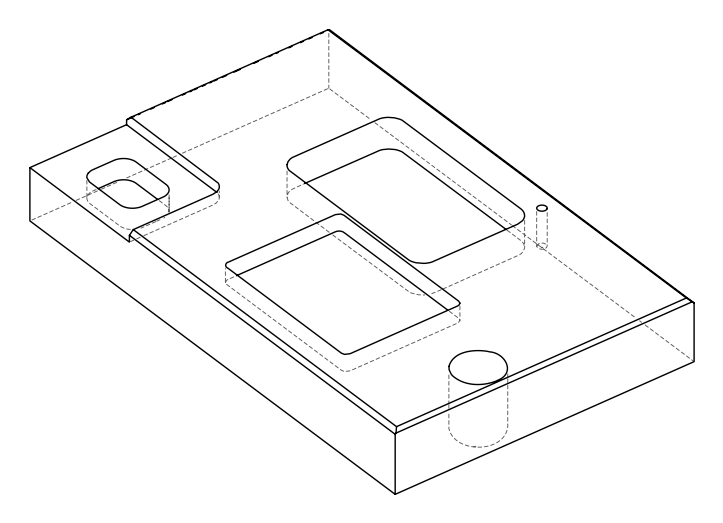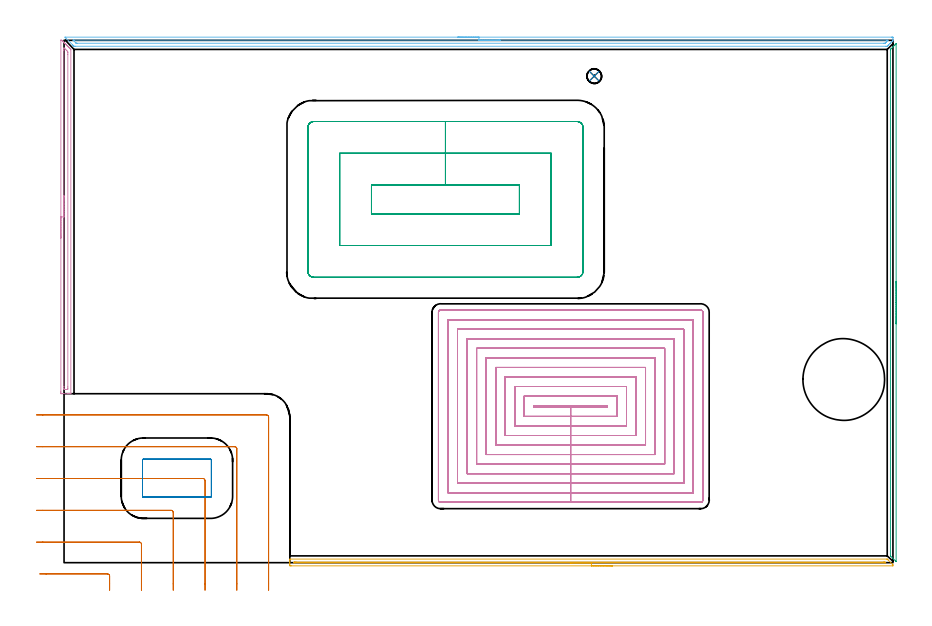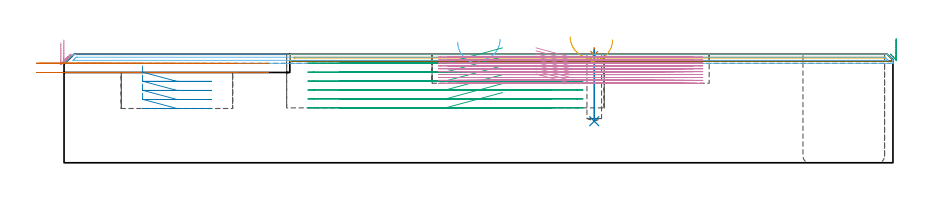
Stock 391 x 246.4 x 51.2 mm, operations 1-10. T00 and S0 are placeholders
(PLAN: 11 operations, 5 tool changes, 93.7 min)
(1 SPOT_DRILL | STEP1POCKET | NXT0321_9005460120000 | 0.03 min | 0 mm3)
(2 DRILL_BLIND_HOLE_INTO_CENTER | STEP1POCKET | NXT0301_040 | 0.14 min | 1140 mm3)
(3 AREA_MILL | FG_CHAMFER_SURFACE | UGT0205_001 | 2.1 min | 897 mm3)
(4 AREA_MILL_1 | FG_CHAMFER_SURFACE_1 | UGT0205_001 | 2.81 min | 1879 mm3)
(5 AREA_MILL_2 | FG_CHAMFER_SURFACE_2 | UGT0205_001 | 4.67 min | 1461 mm3)
(6 AREA_MILL_3 | FG_CHAMFER_SURFACE_3 | UGT0205_001 | 6.37 min | 3574 mm3)
(7 MILL_CORNER_NOTCH_RECTANGULAR | CORNER_NOTCH_RECTANGULAR | UGT0201_136 | Follow Part, ap 5, ae 75% | 3.08 min | 72733 mm3)
(8 MILL_RECTANGULAR_POCKET | POCKET_RECTANGULAR_STRAIGHT | UGT0201_136 | Follow Part, ap 5, ae 75% | 1.27 min | 32257 mm3)
(9 MILL_RECTANGULAR_POCKET_1 | POCKET_RECTANGULAR_STRAIGHT_1 | UGT0201_136 | Follow Part, ap 5, ae 75% | 11.33 min | 350840 mm3)
(10 MILL_RECTANGULAR_POCKET_2 | POCKET_RECTANGULAR_STRAIGHT_2 | NXT0201_008 | Follow Part, ap 1.5, ae 75% | 56.74 min | 172835 mm3)
(11 MILL_THROUGH_HOLE_FROM_SOLID_MATERIAL | STEP1HOLE | NXT0201_007 | Circular | 5.13 min | 59258 mm3)
(TOOL NXT0321_9005460120000 | NC Spot Drill, 142deg, 12mm, Carbide, Uncoated | D12 PA142 FL30 Z2)
(TOOL NXT0301_040 | Carbide Drill 6.9mm [860.1-0690-035A1-MM 2214] | D6.9 PA140 FL53 Z2)
(TOOL UGT0205_001 | Chamfer Mill 20 x 3 x 45 deg. | D20 FL50 Z2)
(TOOL UGT0201_136 | Carbide End Mill 20.0 | D20 FL30 Z4)
(TOOL NXT0201_008 | ENDMILL 6mm [2P460-0600-NA 1630] | D6 FL26 Z6)
(TOOL NXT0201_007 | ENDMILL 25mm [R216.25-25050GCK54P 1620] | D25 R3 FL54 Z5)
(OP 1 SPOT_DRILL)
G17 G21 G94 G90
T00 M6
G54
G17 G0 G90 X250.1 Y229.5 S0 M3
G43 Z61.2 H0
G94 G81 G98 Z50.903 F250. R54.2
G80
M5
M2
(OP 2 DRILL_BLIND_HOLE_INTO_CENTER)
G17 G21 G94 G90
T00 M6
G54
G17 G0 G90 X250.1 Y229.5 S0 M3
G43 Z61.2 H1
G94 G81 G98 Z19.6 F250. R53.2
G80
M5
M2
(OP 3 AREA_MILL)
G17 G21 G94 G90
T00 M6
G54
G17 G0 G90 X392.5 Y132.65 S1061 M3
G43 Z61.2 H0
Z58.5
G94 G1 Y132.612 Z57.628 F250.
Y132.498 Z56.763
Y132.309 Z55.912
Y132.047 Z55.08
Y131.713 Z54.274
Y131.31 Z53.5
Y130.842 Z52.764
Y130.311 Z52.072
Y129.721 Z51.429
Y129.078 Z50.84
Y128.386 Z50.308
Y127.65 Z49.84
Y126.876 Z49.437
Y126.07 Z49.103
Y125.238 Z48.841
Y124.387 Z48.652
Y123.522 Z48.538
Y122.65 Z48.5
Y0.662
X392.497 Y0.514 Z48.502
X392.474 Y0.534 Z48.525
X392.325 Y0.675 Z48.673
X389.992 Y3.008 Z51.008
X389.809 Y3.194 Z51.183
X389.804 Y3.204 Z51.189
X389.8 Y3.355 Z51.2
Y241.945
X389.804 Y242.096 Z51.189
X389.809 Y242.106 Z51.183
X389.992 Y242.292 Z51.008
X390.091 Y242.391 Z50.908
X390.267 Y242.569 Z50.73
X390.985 Y243.285 Z50.015
X391.15 Y243.452 Z49.847
X391.878 Y244.179 Z49.121
X392.033 Y244.334 Z48.964
X392.475 Y244.775 Z48.525
X392.497 Y244.791 Z48.502
X392.5 Y244.775 Z48.5
Y122.65
Y121.779 Z48.538
Y120.914 Z48.652
Y120.062 Z48.841
Y119.23 Z49.103
Y118.424 Z49.437
Y117.65 Z49.84
Y116.914 Z50.308
Y116.222 Z50.84
Y115.579 Z51.429
Y114.99 Z52.072
Y114.459 Z52.764
Y113.99 Z53.5
Y113.587 Z54.274
Y113.253 Z55.08
Y112.991 Z55.912
Y112.802 Z56.764
Y112.688 Z57.628
Y112.65 Z58.5
G0 Z61.2
M5
M2
(OP 4 AREA_MILL_1)
G17 G21 G94 G90
T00 M6
G54
G17 G0 G90 X-1.5 Y153.105 S1061 M3
G43 Z61.2 H0
Z56.5
G94 G1 Y153.143 Z55.628 F250.
Y153.257 Z54.764
Y153.446 Z53.912
Y153.708 Z53.08
Y154.042 Z52.274
Y154.445 Z51.5
Y154.913 Z50.764
Y155.445 Z50.072
Y156.034 Z49.429
Y156.677 Z48.84
Y157.369 Z48.308
Y158.105 Z47.84
Y158.879 Z47.437
Y159.685 Z47.103
Y160.517 Z46.841
Y161.368 Z46.652
Y162.233 Z46.538
Y163.105 Z46.5
X-1.499 Y246.375 Z46.501
Y246.378
X-1.493 Y246.402 Z46.506
X-1.488 Y246.431 Z46.51
X-1.477 Y246.501 Z46.518
X-1.375 Y246.473 Z46.62
X-1.184 Y246.41 Z46.814
X-1.152 Y246.405 Z46.846
X-1.107 Y246.396 Z46.89
X-1.074 Y246.375 Z46.924
X-0.93 Y246.232 Z47.066
X-0.786 Y246.087 Z47.211
X-0.628 Y245.929 Z47.369
X-0.485 Y245.787 Z47.511
X-0.342 Y245.643 Z47.656
X-0.183 Y245.484 Z47.815
X-0.04 Y245.342 Z47.956
X0.103 Y245.198 Z48.101
X0.262 Y245.039 Z48.26
X0.405 Y244.897 Z48.401
X0.547 Y244.754 Z48.545
X0.708 Y244.593 Z48.705
X0.85 Y244.452 Z48.846
X0.992 Y244.309 Z48.99
X1.153 Y244.148 Z49.151
X1.295 Y244.007 Z49.291
X1.437 Y243.864 Z49.434
X1.598 Y243.703 Z49.596
X1.74 Y243.562 Z49.736
X1.881 Y243.42 Z49.879
X2.044 Y243.257 Z50.041
X2.185 Y243.117 Z50.181
X2.326 Y242.975 Z50.324
X2.489 Y242.812 Z50.487
X2.63 Y242.672 Z50.626
X2.771 Y242.53 Z50.768
X2.934 Y242.367 Z50.932
X3.075 Y242.227 Z51.071
X3.131 Y242.169 Z51.127
X3.197 Y242.095 Z51.189
X3.2 Y241.922 Z51.2
Y79.834
X3.197 Y79.71 Z51.188
X3.164 Y79.708 Z51.156
X2.857 Y79.7 Z50.856
X2.276 Z50.275
X1.74 Z49.735
X-0.308 Z47.69
X-0.93 Y79.701 Z47.065
X-1.181 Y79.703 Z46.814
X-1.491 Y79.707 Z46.505
X-1.492 Y79.717 Z46.503
X-1.498 Y80.279 Z46.502
X-1.5 Y80.85 Z46.5
Y163.105
X-0.086 Z47.914
Y241.522
X-0.083 Y242.367 Z47.917
X-0.081 Y242.408 Z47.919
X-0.04 Y242.878 Z47.96
X0.481 Y242.367 Z48.481
X0.85 Y241.999 Z48.85
X1.37 Y241.476 Z49.37
X1.74 Y241.098 Z49.74
X1.781 Y240.586 Z49.781
X1.783 Y240.542 Z49.783
X1.786 Y239.695 Z49.786
Y82.905
X1.782 Y82.061 Z49.782
X1.78 Y82.021 Z49.78
X1.74 Y81.71 Z49.74
X1.208 Y81.702 Z49.208
X0.85 Z48.85
X0.317 Y81.703 Z48.317
X-0.04 Y81.71 Z47.96
X-0.079 Y82.061 Z47.921
X-0.082 Y82.103 Z47.918
X-0.086 Y82.951 Z47.914
Y82.997
Y163.105
Y163.977 Z47.952
Y164.841 Z48.066
Y165.693 Z48.255
Y166.525 Z48.517
Y167.331 Z48.851
Y168.105 Z49.254
Y168.841 Z49.723
Y169.533 Z50.254
Y170.176 Z50.843
Y170.765 Z51.486
Y171.296 Z52.179
Y171.765 Z52.914
Y172.168 Z53.688
Y172.502 Z54.494
Y172.764 Z55.326
Y172.953 Z56.178
Y173.067 Z57.043
Y173.105 Z57.914
G0 Z61.2
M5
M2
(OP 5 AREA_MILL_2)
G17 G21 G94 G90
T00 M6
G54
G17 G0 G90 X258.75 Y-1.5 S1061 M3
G43 Z61.2 H0
Z58.
G94 G1 X258.712 Z57.128 F250.
X258.598 Z56.264
X258.409 Z55.412
X258.147 Z54.58
X257.813 Z53.774
X257.41 Z53.
X256.942 Z52.264
X256.41 Z51.572
X255.821 Z50.929
X255.178 Z50.34
X254.486 Z49.808
X253.75 Z49.34
X252.976 Z48.937
X252.17 Z48.603
X251.338 Z48.341
X250.486 Z48.152
X249.622 Z48.038
X248.75 Z48.
X107.121
X106.821 Y-1.498
X106.51 Y-1.493 Z48.002
X106.5 Y-1.205 Z48.289
Y-0.674 Z48.822
Y-0.335 Z49.161
Y0.196 Z49.692
Y0.535 Z50.03
Y1.214 Z50.713
Y1.47 Z50.97
X106.502 Y1.586 Z51.078
X106.51 Y1.697 Z51.188
X106.674 Y1.7 Z51.2
X388.145
X388.295 Y1.697 Z51.189
X388.368 Y1.634 Z51.13
X388.592 Y1.408 Z50.908
X388.691 Y1.309 Z50.809
X390.677 Y-0.676 Z48.822
X390.772 Y-0.77 Z48.726
X390.998 Y-0.998 Z48.5
X391. Y-1.006 Z48.492
X390.999 Y-1.492 Z48.006
X390.924 Y-1.5 Z48.
X248.75
Y-0.086 Z49.414
X108.908 Y-0.085 Z49.415
X108.65 Y-0.084 Z49.416
X108.551 Y-0.08 Z49.42
X108.51 Y-0.078 Z49.422
X108.508 Y-0.055 Z49.445
X108.506 Y0.056 Z49.556
X108.523 Y0.279 Z49.779
X108.757 Y0.283 Z49.783
X108.908 Y0.284 Z49.784
X109.164 Y0.285 Z49.785
X109.546 Y0.286 Z49.786
X386.549 Y0.285 Z49.785
X386.805
X387.064 Y0.282 Z49.782
X387.247 Y0.279 Z49.779
X387.344 Y0.194 Z49.694
X387.443 Y0.096 Z49.596
X387.614 Y-0.079 Z49.421
X387.439 Y-0.082 Z49.418
X387.186 Y-0.084 Z49.416
X386.805 Y-0.086 Z49.414
X248.75
X247.878 Z49.452
X247.014 Z49.566
X246.162 Z49.755
X245.33 Z50.017
X244.524 Z50.351
X243.75 Z50.754
X243.014 Z51.223
X242.322 Z51.754
X241.679 Z52.343
X241.09 Z52.986
X240.558 Z53.678
X240.09 Z54.414
X239.687 Z55.188
X239.353 Z55.994
X239.091 Z56.826
X238.902 Z57.678
X238.788 Z58.543
X238.75 Z59.414
G0 Z61.2
M5
M2
(OP 6 AREA_MILL_3)
G17 G21 G94 G90
T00 M6
G54
G17 G0 G90 X185.7 Y247.9 S1061 M3
G43 Z61.2 H0
Z56.9
G94 G1 X185.738 Z56.028 F250.
X185.852 Z55.163
X186.041 Z54.312
X186.303 Z53.48
X186.637 Z52.674
X187.04 Z51.9
X187.508 Z51.164
X188.04 Z50.472
X188.629 Z49.829
X189.272 Z49.24
X189.964 Z48.708
X190.7 Z48.24
X191.474 Z47.837
X192.28 Z47.503
X193.112 Z47.241
X193.964 Z47.052
X194.828 Z46.938
X195.7 Z46.9
X390.386
X390.632 Y247.899 Z46.901
X390.833 Y247.896 Z46.904
X390.997 Y247.891 Z46.905
X390.999 Y247.833 Z46.963
X391. Y247.669 Z47.126
Y247.505 Z47.29
Y246.682 Z48.117
X390.999 Y246.307 Z48.489
X390.982 Y246.28 Z48.517
X390.629 Y245.929 Z48.871
X390.452 Y245.75 Z49.046
X389.795 Y245.095 Z49.705
X389.574 Y244.873 Z49.924
X388.962 Y244.262 Z50.538
X388.898 Y244.197 Z50.602
X388.697 Y243.995 Z50.801
X388.6 Y243.899 Z50.899
X388.45 Y243.752 Z51.045
X388.295 Y243.599 Z51.183
X387.707 Y243.6 Z51.2
X5.479
X4.698 Y243.605 Z51.191
X4.678 Y243.622 Z51.175
X4.586 Y243.713 Z51.084
X4.302 Y243.995 Z50.8
X4.14 Y244.159 Z50.639
X4.031 Y244.268 Z50.53
X0.786 Y247.514 Z47.286
X0.567 Y247.736 Z47.064
X0.419 Y247.893 Z46.906
X0.567 Y247.9 Z46.9
X195.7
Y246.486 Z48.314
X387.852 Y246.485 Z48.315
X388.394 Y246.481 Z48.319
X388.6 Y246.479 Z48.321
X388.628 Y246.39 Z48.41
X388.6 Y246.355 Z48.445
X388.297 Y246.048 Z48.752
X388. Y245.75 Z49.05
X387.855 Y245.605 Z49.195
X387.707 Y245.457 Z49.343
X387.411 Y245.164 Z49.636
X387.323 Y245.08 Z49.72
X387.27 Y245.031 Z49.769
X387.187 Y245.021 Z49.779
X386.814 Y245.016 Z49.784
X386.669 Y245.015 Z49.785
X6.228 Y245.014 Z49.786
X5.854 Y245.017 Z49.783
X5.761 Y245.019 Z49.781
X5.742 Y245.021 Z49.779
X5.708 Y245.05 Z49.75
X5.646 Y245.108 Z49.692
X5.479 Y245.271 Z49.529
X5. Y245.75 Z49.05
X4.586 Y246.164 Z48.636
X4.345 Y246.409 Z48.391
X4.298 Y246.46 Z48.34
X4.284 Y246.478 Z48.322
X4.292 Y246.479 Z48.321
X4.349 Y246.482 Z48.318
X4.586 Y246.485 Z48.315
X4.73 Y246.486 Z48.314
X195.7
X196.572 Z48.352
X197.436 Z48.466
X198.288 Z48.655
X199.12 Z48.917
X199.926 Z49.251
X200.7 Z49.654
X201.436 Z50.123
X202.128 Z50.654
X202.771 Z51.243
X203.36 Z51.886
X203.892 Z52.578
X204.36 Z53.314
X204.763 Z54.088
X205.097 Z54.894
X205.359 Z55.726
X205.548 Z56.578
X205.662 Z57.443
X205.7 Z58.314
G0 Z61.2
M5
M2
(OP 7 MILL_CORNER_NOTCH_RECTANGULAR)
G17 G21 G94 G90
T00 M6
G54
G17 G0 G90 X21.5 Y-13. S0 M3
G43 Z61.2 H0
Z46.9
G94 G1 Y-10. F250.
Y-6.294 F500.
G3 X20.506 Y-5.3 R1.
G1 X-8.48
X-11.48 F250.
G0 Z61.2
X36.5 Y-13.
Z46.9
G1 Y-10.
Y8.706 F500.
G3 X35.506 Y9.7 R1.
G1 X-10.
X-13. F250.
G0 Z61.2
X51.5 Y-13.
Z46.9
G1 Y-10.
Y23.705 F500.
G3 X50.505 Y24.7 R1.
G1 X-10.
X-13. F250.
G0 Z61.2
X66.5 Y-13.
Z46.9
G1 Y-10.
Y38.705 F500.
G3 X65.505 Y39.7 R1.
G1 X-10.
X-13. F250.
G0 Z61.2
X81.5 Y-13.
Z46.9
G1 Y-10.
Y53.705 F500.
G3 X80.505 Y54.7 R1.
G1 X-10.
X-13. F250.
G0 Z61.2
X96.5 Y-13.
Z46.9
G1 Y-10.
Y68.705 F500.
G3 X95.505 Y69.7 R1.
G1 X-10.
X-13. F250.
G0 Z61.2
X21.5 Y-13.
Z42.6
G1 Y-10.
Y-6.294 F500.
G3 X20.506 Y-5.3 R1.
G1 X-8.48
X-11.48 F250.
G0 Z61.2
X36.5 Y-13.
Z42.6
G1 Y-10.
Y8.706 F500.
G3 X35.506 Y9.7 R1.
G1 X-10.
X-13. F250.
G0 Z61.2
X51.5 Y-13.
Z42.6
G1 Y-10.
Y23.705 F500.
G3 X50.505 Y24.7 R1.
G1 X-10.
X-13. F250.
G0 Z61.2
X66.5 Y-13.
Z42.6
G1 Y-10.
Y38.705 F500.
G3 X65.505 Y39.7 R1.
G1 X-10.
X-13. F250.
G0 Z61.2
X81.5 Y-13.
Z42.6
G1 Y-10.
Y53.705 F500.
G3 X80.505 Y54.7 R1.
G1 X-10.
X-13. F250.
G0 Z61.2
X96.5 Y-13.
Z42.6
G1 Y-10.
Y68.705 F500.
G3 X95.505 Y69.7 R1.
G1 X-10.
X-13. F250.
G0 Z61.2
M5
M2
(OP 8 MILL_RECTANGULAR_POCKET)
G17 G21 G94 G90
T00 M6
G54
G17 G0 G90 X37. Y41.938 S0 M3
G43 Z61.2 H0
Z45.667
G94 G1 Y31.3 Z42.816 F250.
Y31.237 Z42.799
X37.06 Y31.079 Z42.754
X37.179 Y30.96 Z42.709
X37.337 Y30.9 Z42.664
X37.4 Z42.647
X53.25 Z38.4
X69.1 F500.
G3 X69.5 Y31.3 R0.4
G1 Y48.4
G3 X69.1 Y48.8 R0.4
G1 X37.4
G3 X37. Y48.4 R0.4
G1 Y31.3
G3 X37.4 Y30.9 R0.4
G1 X53.25
X54.25
G0 X37. Y41.938 Z41.4
G1 Y31.3 Z38.55 F250.
Y31.237 Z38.533
X37.06 Y31.079 Z38.488
X37.179 Y30.96 Z38.442
X37.337 Y30.9 Z38.397
X37.4 Z38.38
X53.25 Z34.133
X69.1 F500.
G3 X69.5 Y31.3 R0.4
G1 Y48.4
G3 X69.1 Y48.8 R0.4
G1 X37.4
G3 X37. Y48.4 R0.4
G1 Y31.3
G3 X37.4 Y30.9 R0.4
G1 X53.25
X54.25
G0 X37. Y41.938 Z37.133
G1 Y31.3 Z34.283 F250.
Y31.237 Z34.266
X37.06 Y31.079 Z34.221
X37.179 Y30.96 Z34.176
X37.337 Y30.9 Z34.131
X37.4 Z34.114
X53.25 Z29.867
X69.1 F500.
G3 X69.5 Y31.3 R0.4
G1 Y48.4
G3 X69.1 Y48.8 R0.4
G1 X37.4
G3 X37. Y48.4 R0.4
G1 Y31.3
G3 X37.4 Y30.9 R0.4
G1 X53.25
X54.25
G0 X37. Y41.938 Z32.867
G1 Y31.3 Z30.016 F250.
Y31.237 Z29.999
X37.06 Y31.079 Z29.954
X37.179 Y30.96 Z29.909
X37.337 Y30.9 Z29.864
X37.4 Z29.847
X53.25 Z25.6
X69.1 F500.
G3 X69.5 Y31.3 R0.4
G1 Y48.4
G3 X69.1 Y48.8 R0.4
G1 X37.4
G3 X37. Y48.4 R0.4
G1 Y31.3
G3 X37.4 Y30.9 R0.4
G1 X53.25
X54.25
G0 Z61.2
M5
M2
(OP 9 MILL_RECTANGULAR_POCKET_1)
G17 G21 G94 G90
T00 M6
G54
G17 G0 G90 X206.833 Y178.1 S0 M3
G43 Z61.2 H0
Z54.2
G94 G1 X179.9 Z46.983 F250.
X145. F500.
Y164.6
X214.8
Y178.1
X179.9
Y193.1
X130.
Y149.6
X229.8
Y193.1
X179.9
Y208.1
X117.8
G3 X115. Y205.3 R2.8
G1 Y137.4
G3 X117.8 Y134.6 R2.8
G1 X242.
G3 X244.8 Y137.4 R2.8
G1 Y205.3
G3 X242. Y208.1 R2.8
G1 X179.9
X178.9
G0 X206.833 Y178.1 Z49.983
G1 X179.9 Z42.767 F250.
X145. F500.
Y164.6
X214.8
Y178.1
X179.9
Y193.1
X130.
Y149.6
X229.8
Y193.1
X179.9
Y208.1
X117.8
G3 X115. Y205.3 R2.8
G1 Y137.4
G3 X117.8 Y134.6 R2.8
G1 X242.
G3 X244.8 Y137.4 R2.8
G1 Y205.3
G3 X242. Y208.1 R2.8
G1 X179.9
X178.9
G0 X206.833 Y178.1 Z45.767
G1 X179.9 Z38.55 F250.
X145. F500.
Y164.6
X214.8
Y178.1
X179.9
Y193.1
X130.
Y149.6
X229.8
Y193.1
X179.9
Y208.1
X117.8
G3 X115. Y205.3 R2.8
G1 Y137.4
G3 X117.8 Y134.6 R2.8
G1 X242.
G3 X244.8 Y137.4 R2.8
G1 Y205.3
G3 X242. Y208.1 R2.8
G1 X179.9
X178.9
G0 X206.833 Y178.1 Z41.55
G1 X179.9 Z34.333 F250.
X145. F500.
Y164.6
X214.8
Y178.1
X179.9
Y193.1
X130.
Y149.6
X229.8
Y193.1
X179.9
Y208.1
X117.8
G3 X115. Y205.3 R2.8
G1 Y137.4
G3 X117.8 Y134.6 R2.8
G1 X242.
G3 X244.8 Y137.4 R2.8
G1 Y205.3
G3 X242. Y208.1 R2.8
G1 X179.9
X178.9
G0 X206.833 Y178.1 Z37.333
G1 X179.9 Z30.117 F250.
X145. F500.
Y164.6
X214.8
Y178.1
X179.9
Y193.1
X130.
Y149.6
X229.8
Y193.1
X179.9
Y208.1
X117.8
G3 X115. Y205.3 R2.8
G1 Y137.4
G3 X117.8 Y134.6 R2.8
G1 X242.
G3 X244.8 Y137.4 R2.8
G1 Y205.3
G3 X242. Y208.1 R2.8
G1 X179.9
X178.9
G0 X206.833 Y178.1 Z33.117
G1 X179.9 Z25.9 F250.
X145. F500.
Y164.6
X214.8
Y178.1
X179.9
Y193.1
X130.
Y149.6
X229.8
Y193.1
X179.9
Y208.1
X117.8
G3 X115. Y205.3 R2.8
G1 Y137.4
G3 X117.8 Y134.6 R2.8
G1 X242.
G3 X244.8 Y137.4 R2.8
G1 Y205.3
G3 X242. Y208.1 R2.8
G1 X179.9
X178.9
G0 Z61.2
M5
M2
(OP 10 MILL_RECTANGULAR_POCKET_2)
G17 G21 G94 G90
T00 M6
G54
G17 G0 G90 X222.641 Y73.5 S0 M3
G43 Z61.2 H1
Z54.2
G94 G1 X238.95 Z49.83 F250.
X256.3 F500.
Y74.1
X221.6
Y73.5
X238.95
Y69.
X260.8
Y78.6
X217.1
Y69.
X238.95
Y64.5
X265.3
Y83.1
X212.6
Y64.5
X238.95
Y60.
X269.8
Y87.6
X208.1
Y60.
X238.95
Y55.5
X274.3
Y92.1
X203.6
Y55.5
X238.95
Y51.
X278.8
Y96.6
X199.1
Y51.
X238.95
Y46.5
X283.3
Y101.1
X194.6
Y46.5
X238.95
Y42.
X287.8
Y105.6
X190.1
Y42.
X238.95
Y37.5
X292.3
Y110.1
X185.6
Y37.5
X238.95
Y33.
X296.8
Y114.6
X181.1
Y33.
X238.95
Y28.5
X300.4
G3 X301.3 Y29.4 R0.9
G1 Y118.2
G3 X300.4 Y119.1 R0.9
G1 X177.5
G3 X176.6 Y118.2 R0.9
G1 Y29.4
G3 X177.5 Y28.5 R0.9
G1 X238.95
X239.95
G0 X222.641 Y73.5 Z52.83
G1 X238.95 Z48.46 F250.
X256.3 F500.
Y74.1
X221.6
Y73.5
X238.95
Y69.
X260.8
Y78.6
X217.1
Y69.
X238.95
Y64.5
X265.3
Y83.1
X212.6
Y64.5
X238.95
Y60.
X269.8
Y87.6
X208.1
Y60.
X238.95
Y55.5
X274.3
Y92.1
X203.6
Y55.5
X238.95
Y51.
X278.8
Y96.6
X199.1
Y51.
X238.95
Y46.5
X283.3
Y101.1
X194.6
Y46.5
X238.95
Y42.
X287.8
Y105.6
X190.1
Y42.
X238.95
Y37.5
X292.3
Y110.1
X185.6
Y37.5
X238.95
Y33.
X296.8
Y114.6
X181.1
Y33.
X238.95
Y28.5
X300.4
G3 X301.3 Y29.4 R0.9
G1 Y118.2
G3 X300.4 Y119.1 R0.9
G1 X177.5
G3 X176.6 Y118.2 R0.9
G1 Y29.4
G3 X177.5 Y28.5 R0.9
G1 X238.95
X239.95
G0 X222.641 Y73.5 Z51.46
G1 X238.95 Z47.09 F250.
X256.3 F500.
Y74.1
X221.6
Y73.5
X238.95
Y69.
X260.8
Y78.6
X217.1
Y69.
X238.95
Y64.5
X265.3
Y83.1
X212.6
Y64.5
X238.95
Y60.
X269.8
Y87.6
X208.1
Y60.
X238.95
Y55.5
X274.3
Y92.1
X203.6
Y55.5
X238.95
Y51.
X278.8
Y96.6
X199.1
Y51.
X238.95
Y46.5
X283.3
Y101.1
X194.6
Y46.5
X238.95
Y42.
X287.8
Y105.6
X190.1
Y42.
X238.95
Y37.5
X292.3
Y110.1
X185.6
Y37.5
X238.95
Y33.
X296.8
Y114.6
X181.1
Y33.
X238.95
Y28.5
X300.4
G3 X301.3 Y29.4 R0.9
G1 Y118.2
G3 X300.4 Y119.1 R0.9
G1 X177.5
G3 X176.6 Y118.2 R0.9
G1 Y29.4
G3 X177.5 Y28.5 R0.9
G1 X238.95
X239.95
G0 X222.641 Y73.5 Z50.09
G1 X238.95 Z45.72 F250.
X256.3 F500.
Y74.1
X221.6
Y73.5
X238.95
Y69.
X260.8
Y78.6
X217.1
Y69.
X238.95
Y64.5
X265.3
Y83.1
X212.6
Y64.5
X238.95
Y60.
X269.8
Y87.6
X208.1
Y60.
X238.95
Y55.5
X274.3
Y92.1
X203.6
Y55.5
X238.95
Y51.
X278.8
Y96.6
X199.1
Y51.
X238.95
Y46.5
X283.3
Y101.1
X194.6
Y46.5
X238.95
Y42.
X287.8
Y105.6
X190.1
Y42.
X238.95
Y37.5
X292.3
Y110.1
X185.6
Y37.5
X238.95
Y33.
X296.8
Y114.6
X181.1
Y33.
X238.95
Y28.5
X300.4
G3 X301.3 Y29.4 R0.9
G1 Y118.2
G3 X300.4 Y119.1 R0.9
G1 X177.5
G3 X176.6 Y118.2 R0.9
G1 Y29.4
G3 X177.5 Y28.5 R0.9
G1 X238.95
X239.95
G0 X222.641 Y73.5 Z48.72
G1 X238.95 Z44.35 F250.
X256.3 F500.
Y74.1
X221.6
Y73.5
X238.95
Y69.
X260.8
Y78.6
X217.1
Y69.
X238.95
Y64.5
X265.3
Y83.1
X212.6
Y64.5
X238.95
Y60.
X269.8
Y87.6
X208.1
Y60.
X238.95
Y55.5
X274.3
Y92.1
X203.6
Y55.5
X238.95
Y51.
X278.8
Y96.6
X199.1
Y51.
X238.95
Y46.5
X283.3
Y101.1
X194.6
Y46.5
X238.95
Y42.
X287.8
Y105.6
X190.1
Y42.
X238.95
Y37.5
X292.3
Y110.1
X185.6
Y37.5
X238.95
Y33.
X296.8
Y114.6
X181.1
Y33.
X238.95
Y28.5
X300.4
G3 X301.3 Y29.4 R0.9
G1 Y118.2
G3 X300.4 Y119.1 R0.9
G1 X177.5
G3 X176.6 Y118.2 R0.9
G1 Y29.4
G3 X177.5 Y28.5 R0.9
G1 X238.95
X239.95
G0 X222.641 Y73.5 Z47.35
G1 X238.95 Z42.98 F250.
X256.3 F500.
Y74.1
X221.6
Y73.5
X238.95
Y69.
X260.8
Y78.6
X217.1
Y69.
X238.95
Y64.5
X265.3
Y83.1
X212.6
Y64.5
X238.95
Y60.
X269.8
Y87.6
X208.1
Y60.
X238.95
Y55.5
X274.3
Y92.1
X203.6
Y55.5
X238.95
Y51.
X278.8
Y96.6
X199.1
Y51.
X238.95
Y46.5
X283.3
Y101.1
X194.6
Y46.5
X238.95
Y42.
X287.8
Y105.6
X190.1
Y42.
X238.95
Y37.5
X292.3
Y110.1
X185.6
Y37.5
X238.95
Y33.
X296.8
Y114.6
X181.1
Y33.
X238.95
Y28.5
X300.4
G3 X301.3 Y29.4 R0.9
G1 Y118.2
G3 X300.4 Y119.1 R0.9
G1 X177.5
G3 X176.6 Y118.2 R0.9
G1 Y29.4
G3 X177.5 Y28.5 R0.9
G1 X238.95
X239.95
G0 X222.641 Y73.5 Z45.98
G1 X238.95 Z41.61 F250.
X256.3 F500.
Y74.1
X221.6
Y73.5
X238.95
Y69.
X260.8
Y78.6
X217.1
Y69.
X238.95
Y64.5
X265.3
Y83.1
X212.6
Y64.5
X238.95
Y60.
X269.8
Y87.6
X208.1
Y60.
X238.95
Y55.5
X274.3
Y92.1
X203.6
Y55.5
X238.95
Y51.
X278.8
Y96.6
X199.1
Y51.
X238.95
Y46.5
X283.3
Y101.1
X194.6
Y46.5
X238.95
Y42.
X287.8
Y105.6
X190.1
Y42.
X238.95
Y37.5
X292.3
Y110.1
X185.6
Y37.5
X238.95
Y33.
X296.8
Y114.6
X181.1
Y33.
X238.95
Y28.5
X300.4
G3 X301.3 Y29.4 R0.9
G1 Y118.2
G3 X300.4 Y119.1 R0.9
G1 X177.5
G3 X176.6 Y118.2 R0.9
G1 Y29.4
G3 X177.5 Y28.5 R0.9
G1 X238.95
X239.95
G0 X222.641 Y73.5 Z44.61
G1 X238.95 Z40.24 F250.
X256.3 F500.
Y74.1
X221.6
Y73.5
X238.95
Y69.
X260.8
Y78.6
X217.1
Y69.
X238.95
Y64.5
X265.3
Y83.1
X212.6
Y64.5
X238.95
Y60.
X269.8
Y87.6
X208.1
Y60.
X238.95
Y55.5
X274.3
Y92.1
X203.6
Y55.5
X238.95
Y51.
X278.8
Y96.6
X199.1
Y51.
X238.95
Y46.5
X283.3
Y101.1
X194.6
Y46.5
X238.95
Y42.
X287.8
Y105.6
X190.1
Y42.
X238.95
Y37.5
X292.3
Y110.1
X185.6
Y37.5
X238.95
Y33.
X296.8
Y114.6
X181.1
Y33.
X238.95
Y28.5
X300.4
G3 X301.3 Y29.4 R0.9
G1 Y118.2
G3 X300.4 Y119.1 R0.9
G1 X177.5
G3 X176.6 Y118.2 R0.9
G1 Y29.4
G3 X177.5 Y28.5 R0.9
G1 X238.95
X239.95
G0 X222.641 Y73.5 Z43.24
G1 X238.95 Z38.87 F250.
X256.3 F500.
Y74.1
X221.6
Y73.5
X238.95
Y69.
X260.8
Y78.6
X217.1
Y69.
X238.95
Y64.5
X265.3
Y83.1
X212.6
Y64.5
X238.95
Y60.
X269.8
Y87.6
X208.1
Y60.
X238.95
Y55.5
X274.3
Y92.1
X203.6
Y55.5
X238.95
Y51.
X278.8
Y96.6
X199.1
Y51.
X238.95
Y46.5
X283.3
Y101.1
X194.6
Y46.5
X238.95
Y42.
X287.8
Y105.6
X190.1
Y42.
X238.95
Y37.5
X292.3
Y110.1
X185.6
Y37.5
X238.95
Y33.
X296.8
Y114.6
X181.1
Y33.
X238.95
Y28.5
X300.4
G3 X301.3 Y29.4 R0.9
G1 Y118.2
G3 X300.4 Y119.1 R0.9
G1 X177.5
G3 X176.6 Y118.2 R0.9
G1 Y29.4
G3 X177.5 Y28.5 R0.9
G1 X238.95
X239.95
G0 X222.641 Y73.5 Z41.87
G1 X238.95 Z37.5 F250.
X256.3 F500.
Y74.1
X221.6
Y73.5
X238.95
Y69.
X260.8
Y78.6
X217.1
Y69.
X238.95
Y64.5
X265.3
Y83.1
X212.6
Y64.5
X238.95
Y60.
X269.8
Y87.6
X208.1
Y60.
X238.95
Y55.5
X274.3
Y92.1
X203.6
Y55.5
X238.95
Y51.
X278.8
Y96.6
X199.1
Y51.
X238.95
Y46.5
X283.3
Y101.1
X194.6
Y46.5
X238.95
Y42.
X287.8
Y105.6
X190.1
Y42.
X238.95
Y37.5
X292.3
Y110.1
X185.6
Y37.5
X238.95
Y33.
X296.8
Y114.6
X181.1
Y33.
X238.95
Y28.5
X300.4
G3 X301.3 Y29.4 R0.9
G1 Y118.2
G3 X300.4 Y119.1 R0.9
G1 X177.5
G3 X176.6 Y118.2 R0.9
G1 Y29.4
G3 X177.5 Y28.5 R0.9
G1 X238.95
X239.95
G0 Z61.2
M5
M2
